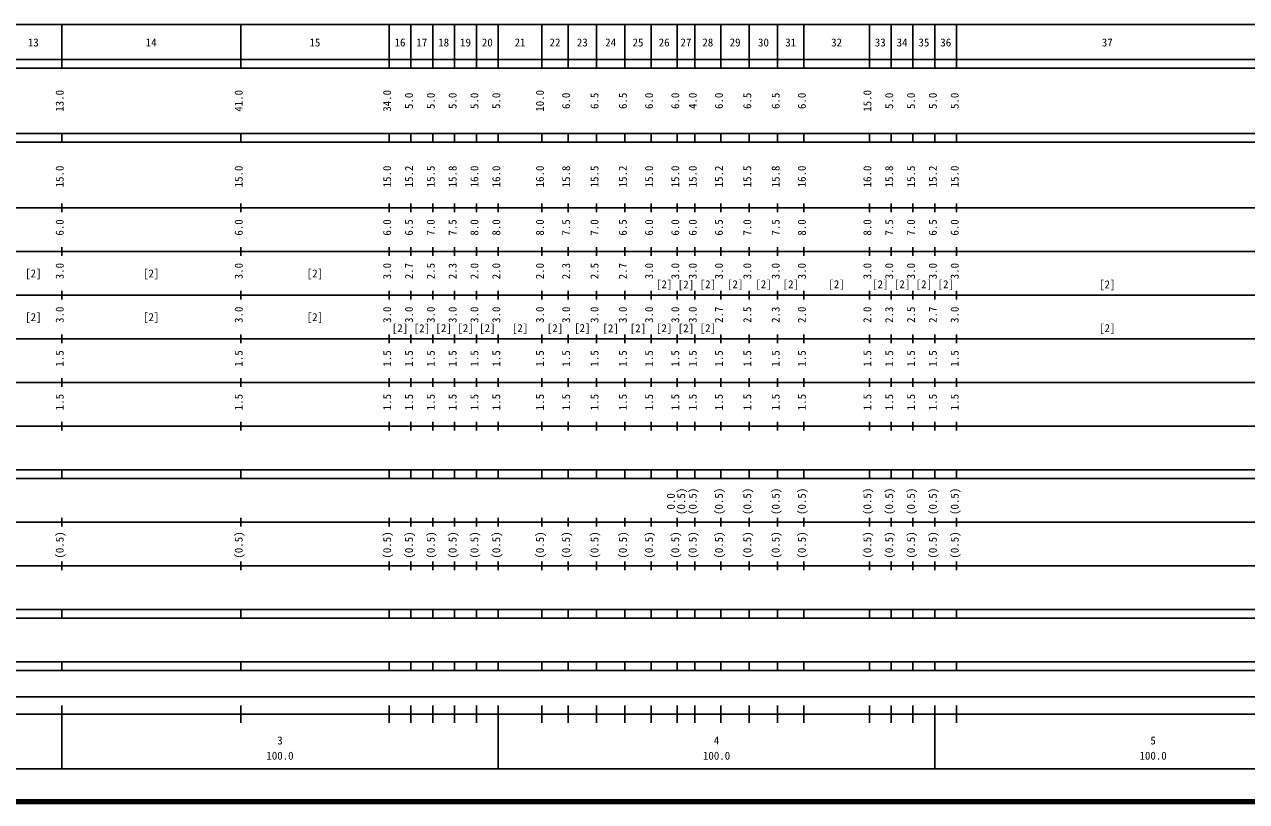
# Model space of a CAD drawing. Units: millimetres on the paper, enlarged 1000 times. Extents: x 40000 to 680000, y 20000 to 380000.
# Drawn here: x 259467 to 539405, y 20000 to 198000 of the extents above; entities that cross this region are included whole.
import ezdxf
from ezdxf.enums import TextEntityAlignment as Align

# ---------------------------------------------------------------- set-up
doc = ezdxf.new("R2010")
doc.units = ezdxf.units.MM
doc.header["$LTSCALE"] = 1000
doc.layers.add('M-TTL', color=2, linetype='Continuous', lineweight=140)
doc.layers.add('M-TTL-BAND', color=7, linetype='Continuous', lineweight=25)
doc.styles.add('ＭＳ ゴシック', font='')
doc.styles.get('ＭＳ ゴシック').set_extended_font_data('MS Gothic')

msp = doc.modelspace()

# ---------------------------------------------------------------- linework, layer by layer
at = {"layer": 'M-TTL'}
msp.add_line((40000, 20000), (680000, 20000), dxfattribs=at)
at = {"layer": 'M-TTL-BAND'}
for p, q in [((68000, 198000), (579000, 198000)), ((268000, 188000), (268000, 198000)), ((309000, 188000), (309000, 198000)), ((343000, 188000), (343000, 198000)), ((348000, 188000), (348000, 198000)), ((353000, 188000), (353000, 198000)), ((358000, 188000), (358000, 198000)), ((363000, 188000), (363000, 198000)), ((368000, 188000), (368000, 198000)), ((378000, 188000), (378000, 198000)), ((384000, 188000), (384000, 198000)), ((390500, 188000), (390500, 198000)), ((397000, 188000), (397000, 198000)), ((403000, 188000), (403000, 198000)), ((409000, 188000), (409000, 198000)), ((413000, 188000), (413000, 198000)), ((419000, 188000), (419000, 198000)), ((425500, 188000), (425500, 198000)), ((432000, 188000), (432000, 198000)), ((438000, 188000), (438000, 198000)), ((453000, 188000), (453000, 198000)), ((458000, 188000), (458000, 198000)), ((463000, 188000), (463000, 198000)), ((468000, 188000), (468000, 198000)), ((473000, 188000), (473000, 198000)), ((40000, 190000), (579000, 190000)), ((40000, 188000), (579000, 188000)), ((40000, 173000), (579000, 173000)), ((40000, 171000), (579000, 171000)), ((268000, 171000), (268000, 173000)), ((309000, 171000), (309000, 173000)), ((343000, 171000), (343000, 173000)), ((348000, 171000), (348000, 173000)), ((353000, 171000), (353000, 173000)), ((358000, 171000), (358000, 173000)), ((363000, 171000), (363000, 173000)), ((368000, 171000), (368000, 173000)), ((378000, 171000), (378000, 173000)), ((384000, 171000), (384000, 173000)), ((390500, 171000), (390500, 173000)), ((397000, 171000), (397000, 173000)), ((403000, 171000), (403000, 173000)), ((409000, 171000), (409000, 173000)), ((413000, 171000), (413000, 173000)), ((419000, 171000), (419000, 173000)), ((425500, 171000), (425500, 173000)), ((432000, 171000), (432000, 173000)), ((438000, 171000), (438000, 173000)), ((453000, 171000), (453000, 173000)), ((458000, 171000), (458000, 173000)), ((463000, 171000), (463000, 173000)), ((468000, 171000), (468000, 173000)), ((473000, 171000), (473000, 173000)), ((268000, 155000), (268000, 157000)), ((309000, 155000), (309000, 157000)), ((343000, 155000), (343000, 157000)), ((348000, 155000), (348000, 157000)), ((353000, 155000), (353000, 157000)), ((358000, 155000), (358000, 157000)), ((363000, 155000), (363000, 157000)), ((368000, 155000), (368000, 157000)), ((378000, 155000), (378000, 157000)), ((384000, 155000), (384000, 157000)), ((390500, 155000), (390500, 157000)), ((397000, 155000), (397000, 157000)), ((403000, 155000), (403000, 157000)), ((409000, 155000), (409000, 157000)), ((413000, 155000), (413000, 157000)), ((419000, 155000), (419000, 157000)), ((425500, 155000), (425500, 157000)), ((432000, 155000), (432000, 157000)), ((438000, 155000), (438000, 157000)), ((453000, 155000), (453000, 157000)), ((458000, 155000), (458000, 157000)), ((463000, 155000), (463000, 157000)), ((468000, 155000), (468000, 157000)), ((473000, 155000), (473000, 157000)), ((40000, 156000), (579000, 156000)), ((46000, 146000), (579000, 146000)), ((268000, 145000), (268000, 147000)), ((309000, 145000), (309000, 147000)), ((343000, 145000), (343000, 147000)), ((348000, 145000), (348000, 147000)), ((353000, 145000), (353000, 147000)), ((358000, 145000), (358000, 147000)), ((363000, 145000), (363000, 147000)), ((368000, 145000), (368000, 147000)), ((378000, 145000), (378000, 147000)), ((384000, 145000), (384000, 147000)), ((390500, 145000), (390500, 147000)), ((397000, 145000), (397000, 147000)), ((403000, 145000), (403000, 147000)), ((409000, 145000), (409000, 147000)), ((413000, 145000), (413000, 147000)), ((419000, 145000), (419000, 147000)), ((425500, 145000), (425500, 147000)), ((432000, 145000), (432000, 147000)), ((438000, 145000), (438000, 147000)), ((453000, 145000), (453000, 147000)), ((458000, 145000), (458000, 147000)), ((463000, 145000), (463000, 147000)), ((468000, 145000), (468000, 147000)), ((473000, 145000), (473000, 147000)), ((52000, 136000), (579000, 136000)), ((268000, 135000), (268000, 137000)), ((309000, 135000), (309000, 137000)), ((343000, 135000), (343000, 137000)), ((348000, 135000), (348000, 137000)), ((353000, 135000), (353000, 137000)), ((358000, 135000), (358000, 137000)), ((363000, 135000), (363000, 137000)), ((368000, 135000), (368000, 137000)), ((378000, 135000), (378000, 137000)), ((384000, 135000), (384000, 137000)), ((390500, 135000), (390500, 137000)), ((397000, 135000), (397000, 137000)), ((403000, 135000), (403000, 137000)), ((409000, 135000), (409000, 137000)), ((413000, 135000), (413000, 137000)), ((419000, 135000), (419000, 137000)), ((425500, 135000), (425500, 137000)), ((432000, 135000), (432000, 137000)), ((438000, 135000), (438000, 137000)), ((453000, 135000), (453000, 137000)), ((458000, 135000), (458000, 137000)), ((463000, 135000), (463000, 137000)), ((468000, 135000), (468000, 137000)), ((473000, 135000), (473000, 137000)), ((46000, 126000), (579000, 126000)), ((268000, 125000), (268000, 127000)), ((309000, 125000), (309000, 127000)), ((343000, 125000), (343000, 127000)), ((348000, 125000), (348000, 127000)), ((353000, 125000), (353000, 127000)), ((358000, 125000), (358000, 127000)), ((363000, 125000), (363000, 127000)), ((368000, 125000), (368000, 127000)), ((378000, 125000), (378000, 127000)), ((384000, 125000), (384000, 127000)), ((390500, 125000), (390500, 127000)), ((397000, 125000), (397000, 127000)), ((403000, 125000), (403000, 127000)), ((409000, 125000), (409000, 127000)), ((413000, 125000), (413000, 127000)), ((419000, 125000), (419000, 127000)), ((425500, 125000), (425500, 127000)), ((432000, 125000), (432000, 127000)), ((438000, 125000), (438000, 127000)), ((453000, 125000), (453000, 127000)), ((458000, 125000), (458000, 127000)), ((463000, 125000), (463000, 127000)), ((468000, 125000), (468000, 127000)), ((473000, 125000), (473000, 127000)), ((52000, 116000), (579000, 116000)), ((268000, 115000), (268000, 117000)), ((309000, 115000), (309000, 117000)), ((343000, 115000), (343000, 117000)), ((348000, 115000), (348000, 117000)), ((353000, 115000), (353000, 117000)), ((358000, 115000), (358000, 117000)), ((363000, 115000), (363000, 117000)), ((368000, 115000), (368000, 117000)), ((378000, 115000), (378000, 117000)), ((384000, 115000), (384000, 117000)), ((390500, 115000), (390500, 117000)), ((397000, 115000), (397000, 117000)), ((403000, 115000), (403000, 117000)), ((409000, 115000), (409000, 117000)), ((413000, 115000), (413000, 117000)), ((419000, 115000), (419000, 117000)), ((425500, 115000), (425500, 117000)), ((432000, 115000), (432000, 117000)), ((438000, 115000), (438000, 117000)), ((453000, 115000), (453000, 117000)), ((458000, 115000), (458000, 117000)), ((463000, 115000), (463000, 117000)), ((468000, 115000), (468000, 117000)), ((473000, 115000), (473000, 117000)), ((268000, 105000), (268000, 107000)), ((309000, 105000), (309000, 107000)), ((343000, 105000), (343000, 107000)), ((348000, 105000), (348000, 107000)), ((353000, 105000), (353000, 107000)), ((358000, 105000), (358000, 107000)), ((363000, 105000), (363000, 107000)), ((368000, 105000), (368000, 107000)), ((378000, 105000), (378000, 107000)), ((384000, 105000), (384000, 107000)), ((390500, 105000), (390500, 107000)), ((397000, 105000), (397000, 107000)), ((403000, 105000), (403000, 107000)), ((409000, 105000), (409000, 107000)), ((413000, 105000), (413000, 107000)), ((419000, 105000), (419000, 107000)), ((425500, 105000), (425500, 107000)), ((432000, 105000), (432000, 107000)), ((438000, 105000), (438000, 107000)), ((453000, 105000), (453000, 107000)), ((458000, 105000), (458000, 107000)), ((463000, 105000), (463000, 107000)), ((468000, 105000), (468000, 107000)), ((473000, 105000), (473000, 107000)), ((46000, 106000), (579000, 106000)), ((40000, 96000), (579000, 96000)), ((268000, 94000), (268000, 96000)), ((309000, 94000), (309000, 96000)), ((343000, 94000), (343000, 96000)), ((348000, 94000), (348000, 96000)), ((353000, 94000), (353000, 96000)), ((358000, 94000), (358000, 96000)), ((363000, 94000), (363000, 96000)), ((368000, 94000), (368000, 96000)), ((378000, 94000), (378000, 96000)), ((384000, 94000), (384000, 96000)), ((390500, 94000), (390500, 96000)), ((397000, 94000), (397000, 96000)), ((403000, 94000), (403000, 96000)), ((409000, 94000), (409000, 96000)), ((413000, 94000), (413000, 96000)), ((419000, 94000), (419000, 96000)), ((425500, 94000), (425500, 96000)), ((432000, 94000), (432000, 96000)), ((438000, 94000), (438000, 96000)), ((453000, 94000), (453000, 96000)), ((458000, 94000), (458000, 96000)), ((463000, 94000), (463000, 96000)), ((468000, 94000), (468000, 96000)), ((473000, 94000), (473000, 96000)), ((40000, 94000), (579000, 94000)), ((49000, 84000), (579000, 84000)), ((268000, 83000), (268000, 85000)), ((309000, 83000), (309000, 85000)), ((343000, 83000), (343000, 85000)), ((348000, 83000), (348000, 85000)), ((353000, 83000), (353000, 85000)), ((358000, 83000), (358000, 85000)), ((363000, 83000), (363000, 85000)), ((368000, 83000), (368000, 85000)), ((378000, 83000), (378000, 85000)), ((384000, 83000), (384000, 85000)), ((390500, 83000), (390500, 85000)), ((397000, 83000), (397000, 85000)), ((403000, 83000), (403000, 85000)), ((409000, 83000), (409000, 85000)), ((413000, 83000), (413000, 85000)), ((419000, 83000), (419000, 85000)), ((425500, 83000), (425500, 85000)), ((432000, 83000), (432000, 85000)), ((438000, 83000), (438000, 85000)), ((453000, 83000), (453000, 85000)), ((458000, 83000), (458000, 85000)), ((463000, 83000), (463000, 85000)), ((468000, 83000), (468000, 85000)), ((473000, 83000), (473000, 85000)), ((40000, 74000), (579000, 74000)), ((268000, 73000), (268000, 75000)), ((309000, 73000), (309000, 75000)), ((343000, 73000), (343000, 75000)), ((348000, 73000), (348000, 75000)), ((353000, 73000), (353000, 75000)), ((358000, 73000), (358000, 75000)), ((363000, 73000), (363000, 75000)), ((368000, 73000), (368000, 75000)), ((378000, 73000), (378000, 75000)), ((384000, 73000), (384000, 75000)), ((390500, 73000), (390500, 75000)), ((397000, 73000), (397000, 75000)), ((403000, 73000), (403000, 75000)), ((409000, 73000), (409000, 75000)), ((413000, 73000), (413000, 75000)), ((419000, 73000), (419000, 75000)), ((425500, 73000), (425500, 75000)), ((432000, 73000), (432000, 75000)), ((438000, 73000), (438000, 75000)), ((453000, 73000), (453000, 75000)), ((458000, 73000), (458000, 75000)), ((463000, 73000), (463000, 75000)), ((468000, 73000), (468000, 75000)), ((473000, 73000), (473000, 75000)), ((40000, 64000), (579000, 64000)), ((40000, 62000), (579000, 62000)), ((268000, 62000), (268000, 64000)), ((309000, 62000), (309000, 64000)), ((343000, 62000), (343000, 64000)), ((348000, 62000), (348000, 64000)), ((353000, 62000), (353000, 64000)), ((358000, 62000), (358000, 64000)), ((363000, 62000), (363000, 64000)), ((368000, 62000), (368000, 64000)), ((378000, 62000), (378000, 64000)), ((384000, 62000), (384000, 64000)), ((390500, 62000), (390500, 64000)), ((397000, 62000), (397000, 64000)), ((403000, 62000), (403000, 64000)), ((409000, 62000), (409000, 64000)), ((413000, 62000), (413000, 64000)), ((419000, 62000), (419000, 64000)), ((425500, 62000), (425500, 64000)), ((432000, 62000), (432000, 64000)), ((438000, 62000), (438000, 64000)), ((453000, 62000), (453000, 64000)), ((458000, 62000), (458000, 64000)), ((463000, 62000), (463000, 64000)), ((468000, 62000), (468000, 64000)), ((473000, 62000), (473000, 64000)), ((40000, 52000), (579000, 52000)), ((268000, 50000), (268000, 52000)), ((309000, 50000), (309000, 52000)), ((343000, 50000), (343000, 52000)), ((348000, 50000), (348000, 52000)), ((353000, 50000), (353000, 52000)), ((358000, 50000), (358000, 52000)), ((363000, 50000), (363000, 52000)), ((368000, 50000), (368000, 52000)), ((378000, 50000), (378000, 52000)), ((384000, 50000), (384000, 52000)), ((390500, 50000), (390500, 52000)), ((397000, 50000), (397000, 52000)), ((403000, 50000), (403000, 52000)), ((409000, 50000), (409000, 52000)), ((413000, 50000), (413000, 52000)), ((419000, 50000), (419000, 52000)), ((425500, 50000), (425500, 52000)), ((432000, 50000), (432000, 52000)), ((438000, 50000), (438000, 52000)), ((453000, 50000), (453000, 52000)), ((458000, 50000), (458000, 52000)), ((463000, 50000), (463000, 52000)), ((468000, 50000), (468000, 52000)), ((473000, 50000), (473000, 52000)), ((40000, 50000), (579000, 50000)), ((71000, 44000), (565000, 44000)), ((268000, 27500), (268000, 42000)), ((309000, 38000), (309000, 42000)), ((343000, 38000), (343000, 42000)), ((348000, 38000), (348000, 42000)), ((353000, 38000), (353000, 42000)), ((358000, 38000), (358000, 42000)), ((363000, 38000), (363000, 42000)), ((368000, 27500), (368000, 42000)), ((378000, 38000), (378000, 42000)), ((384000, 38000), (384000, 42000)), ((390500, 38000), (390500, 42000)), ((397000, 38000), (397000, 42000)), ((403000, 38000), (403000, 42000)), ((409000, 38000), (409000, 42000)), ((413000, 38000), (413000, 42000)), ((419000, 38000), (419000, 42000)), ((425500, 38000), (425500, 42000)), ((432000, 38000), (432000, 42000)), ((438000, 38000), (438000, 42000)), ((453000, 38000), (453000, 42000)), ((458000, 38000), (458000, 42000)), ((463000, 38000), (463000, 42000)), ((468000, 27500), (468000, 42000)), ((473000, 38000), (473000, 42000)), ((40000, 40000), (579000, 40000)), ((68000, 27500), (579000, 27500))]:
    msp.add_line(p, q, dxfattribs=at)

# ---------------------------------------------------------------- texts
at = {"layer": 'M-TTL-BAND', "style": 'ＭＳ ゴシック'}
for s, p in [('13', (261500, 192405)), ('14', (288500, 192405)), ('15', (326000, 192405)), ('16', (345500, 192405)), ('17', (350500, 192405)), ('18', (355500, 192405)), ('19', (360500, 192405)), ('20', (365500, 192405)), ('21', (373000, 192405)), ('22', (381000, 192405)), ('23', (387250, 192405)), ('24', (393750, 192405)), ('25', (400000, 192405)), ('26', (406000, 192405)), ('27', (411000, 192405)), ('28', (416000, 192405)), ('29', (422250, 192405)), ('30', (428750, 192405)), ('31', (435000, 192405)), ('32', (445500, 192405)), ('33', (455500, 192405)), ('34', (460500, 192405)), ('35', (465500, 192405)), ('36', (470500, 192405)), ('37', (507500, 192405)), ('[2]', (261500, 139500)), ('[2]', (288500, 139500)), ('[2]', (326000, 139500)), ('[2]', (406000, 137023)), ('[2]', (411000, 136968)), ('[2]', (416000, 137023)), ('[2]', (422250, 137030)), ('[2]', (428750, 137030)), ('[2]', (435000, 137030)), ('[2]', (445500, 137030)), ('[2]', (455500, 137030)), ('[2]', (460500, 137030)), ('[2]', (465500, 137030)), ('[2]', (470500, 137030)), ('[2]', (507500, 136998)), ('[2]', (261500, 129500)), ('[2]', (288500, 129500)), ('[2]', (326000, 129500)), ('[2]', (345500, 126974)), ('[2]', (350500, 126941)), ('[2]', (355500, 126974)), ('[2]', (360500, 126974)), ('[2]', (365500, 126974)), ('[2]', (373000, 126974)), ('[2]', (381000, 126974)), ('[2]', (387250, 127007)), ('[2]', (393750, 126941)), ('[2]', (400000, 126941)), ('[2]', (406000, 126974)), ('[2]', (411000, 126941)), ('[2]', (416000, 126974)), ('[2]', (507500, 126974)), ('3', (318000, 32523)), ('4', (418000, 32523)), ('5', (518000, 32523)), ('100.0', (318000, 29033)), ('100.0', (418000, 29033)), ('100.0', (518000, 29033))]:
    msp.add_text(s, height=1833, dxfattribs=at).set_placement(p, align=Align.BOTTOM_CENTER)
for s, p in [('13.0', (269000, 180500)), ('41.0', (310000, 180500)), ('34.0', (344000, 180500)), ('5.0', (349000, 180500)), ('5.0', (354000, 180500)), ('5.0', (359000, 180500)), ('5.0', (364000, 180500)), ('5.0', (369000, 180500)), ('10.0', (379000, 180500)), ('6.0', (385000, 180500)), ('6.5', (391500, 180500)), ('6.5', (398000, 180500)), ('6.0', (404000, 180500)), ('6.0', (410000, 180500)), ('4.0', (414000, 180500)), ('6.0', (420000, 180500)), ('6.5', (426500, 180500)), ('6.5', (433000, 180500)), ('6.0', (439000, 180500)), ('15.0', (454000, 180500)), ('5.0', (459000, 180500)), ('5.0', (464000, 180500)), ('5.0', (469000, 180500)), ('5.0', (474000, 180500)), ('15.0', (269000, 163174)), ('15.0', (310000, 163174)), ('15.0', (344000, 163174)), ('15.2', (349000, 163174)), ('15.5', (354000, 163174)), ('15.8', (359000, 163174)), ('16.0', (364000, 163174)), ('16.0', (369000, 163174)), ('16.0', (379000, 163174)), ('15.8', (385000, 163174)), ('15.5', (391500, 163174)), ('15.2', (398000, 163174)), ('15.0', (404000, 163174)), ('15.0', (410000, 163174)), ('15.0', (414000, 163174)), ('15.2', (420000, 163174)), ('15.5', (426500, 163174)), ('15.8', (433000, 163174)), ('16.0', (439000, 163174)), ('16.0', (454000, 163174)), ('15.8', (459000, 163174)), ('15.5', (464000, 163174)), ('15.2', (469000, 163174)), ('15.0', (474000, 163174)), ('6.0', (269000, 151500)), ('6.0', (310000, 151500)), ('6.0', (344000, 151500)), ('6.5', (349000, 151500)), ('7.0', (354000, 151500)), ('7.5', (359000, 151500)), ('8.0', (364000, 151500)), ('8.0', (369000, 151500)), ('8.0', (379000, 151500)), ('7.5', (385000, 151500)), ('7.0', (391500, 151500)), ('6.5', (398000, 151500)), ('6.0', (404000, 151500)), ('6.0', (410000, 151500)), ('6.0', (414000, 151500)), ('6.5', (420000, 151500)), ('7.0', (426500, 151500)), ('7.5', (433000, 151500)), ('8.0', (439000, 151500)), ('8.0', (454000, 151500)), ('7.5', (459000, 151500)), ('7.0', (464000, 151500)), ('6.5', (469000, 151500)), ('6.0', (474000, 151500)), ('3.0', (269000, 141500)), ('3.0', (310000, 141500)), ('3.0', (344000, 141500)), ('2.7', (349000, 141500)), ('2.5', (354000, 141500)), ('2.3', (359000, 141500)), ('2.0', (364000, 141500)), ('2.0', (369000, 141500)), ('2.0', (379000, 141500)), ('2.3', (385000, 141500)), ('2.5', (391500, 141500)), ('2.7', (398000, 141500)), ('3.0', (404000, 141500)), ('3.0', (410000, 141500)), ('3.0', (414000, 141500)), ('3.0', (420000, 141500)), ('3.0', (426500, 141500)), ('3.0', (433000, 141500)), ('3.0', (439000, 141500)), ('3.0', (454000, 141500)), ('3.0', (459000, 141500)), ('3.0', (464000, 141500)), ('3.0', (469000, 141500)), ('3.0', (474000, 141500)), ('3.0', (269000, 131500)), ('3.0', (310000, 131500)), ('3.0', (344000, 131500)), ('3.0', (349000, 131500)), ('3.0', (354000, 131500)), ('3.0', (359000, 131500)), ('3.0', (364000, 131500)), ('3.0', (369000, 131500)), ('3.0', (379000, 131500)), ('3.0', (385000, 131500)), ('3.0', (391500, 131500)), ('3.0', (398000, 131500)), ('3.0', (404000, 131500)), ('3.0', (410000, 131500)), ('3.0', (414000, 131500)), ('2.7', (420000, 131500)), ('2.5', (426500, 131500)), ('2.3', (433000, 131500)), ('2.0', (439000, 131500)), ('2.0', (454000, 131500)), ('2.3', (459000, 131500)), ('2.5', (464000, 131500)), ('2.7', (469000, 131500)), ('3.0', (474000, 131500)), ('1.5', (269000, 121500)), ('1.5', (310000, 121500)), ('1.5', (344000, 121500)), ('1.5', (349000, 121500)), ('1.5', (354000, 121500)), ('1.5', (359000, 121500)), ('1.5', (364000, 121500)), ('1.5', (369000, 121500)), ('1.5', (379000, 121500)), ('1.5', (385000, 121500)), ('1.5', (391500, 121500)), ('1.5', (398000, 121500)), ('1.5', (404000, 121500)), ('1.5', (410000, 121500)), ('1.5', (414000, 121500)), ('1.5', (420000, 121500)), ('1.5', (426500, 121500)), ('1.5', (433000, 121500)), ('1.5', (439000, 121500)), ('1.5', (454000, 121500)), ('1.5', (459000, 121500)), ('1.5', (464000, 121500)), ('1.5', (469000, 121500)), ('1.5', (474000, 121500)), ('1.5', (269000, 111500)), ('1.5', (310000, 111500)), ('1.5', (344000, 111500)), ('1.5', (349000, 111500)), ('1.5', (354000, 111500)), ('1.5', (359000, 111500)), ('1.5', (364000, 111500)), ('1.5', (369000, 111500)), ('1.5', (379000, 111500)), ('1.5', (385000, 111500)), ('1.5', (391500, 111500)), ('1.5', (398000, 111500)), ('1.5', (404000, 111500)), ('1.5', (410000, 111500)), ('1.5', (414000, 111500)), ('1.5', (420000, 111500)), ('1.5', (426500, 111500)), ('1.5', (433000, 111500)), ('1.5', (439000, 111500)), ('1.5', (454000, 111500)), ('1.5', (459000, 111500)), ('1.5', (464000, 111500)), ('1.5', (469000, 111500)), ('1.5', (474000, 111500)), ('0.0', (409000, 88764)), ('(0.5)', (411370, 88764)), ('(0.5)', (414000, 88764)), ('(0.5)', (420000, 88764)), ('(0.5)', (426500, 88764)), ('(0.5)', (433000, 88764)), ('(0.5)', (439000, 88764)), ('(0.5)', (454000, 88764)), ('(0.5)', (459000, 88764)), ('(0.5)', (464000, 88764)), ('(0.5)', (469000, 88764)), ('(0.5)', (474000, 88764)), ('(0.5)', (269000, 78764)), ('(0.5)', (310000, 78764)), ('(0.5)', (344000, 78764)), ('(0.5)', (349000, 78764)), ('(0.5)', (354000, 78764)), ('(0.5)', (359000, 78764)), ('(0.5)', (364000, 78764)), ('(0.5)', (369000, 78764)), ('(0.5)', (379000, 78764)), ('(0.5)', (385000, 78764)), ('(0.5)', (391500, 78764)), ('(0.5)', (398000, 78764)), ('(0.5)', (404000, 78764)), ('(0.5)', (410000, 78764)), ('(0.5)', (414000, 78764)), ('(0.5)', (420000, 78764)), ('(0.5)', (426500, 78764)), ('(0.5)', (433000, 78764)), ('(0.5)', (439000, 78764)), ('(0.5)', (454000, 78764)), ('(0.5)', (459000, 78764)), ('(0.5)', (464000, 78764)), ('(0.5)', (469000, 78764)), ('(0.5)', (474000, 78764))]:
    msp.add_text(s, height=1833, rotation=90, dxfattribs=at).set_placement(p, align=Align.BOTTOM_CENTER)

doc.saveas('drawing.dxf')
